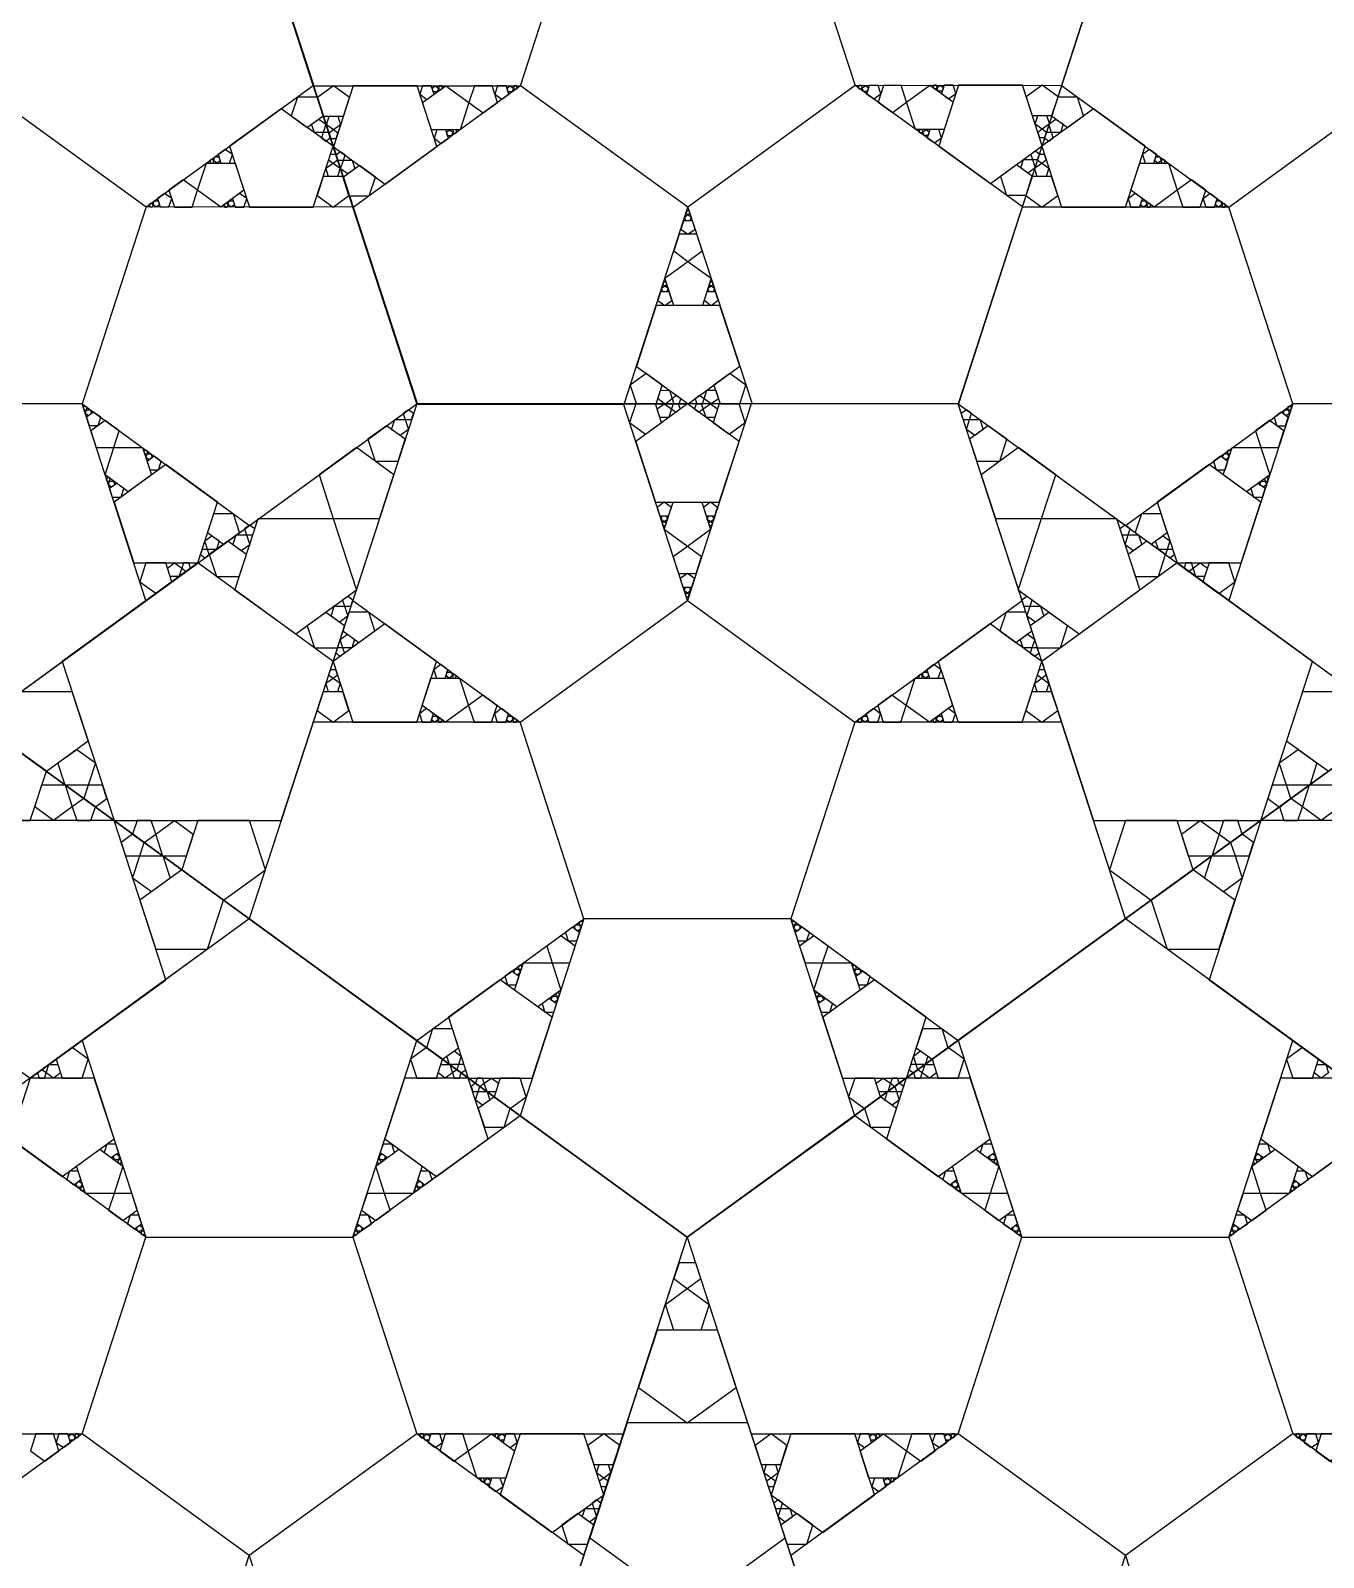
# Model space of a CAD drawing. Header units: inches. Extents: x -578 to 126, y -85 to 118.
# Drawn here: x -327.5 to -311.85, y -72.7 to -54.23 of the extents above; entities that cross this region are included whole.
import ezdxf

# ---------------------------------------------------------------- set-up
doc = ezdxf.new("R2010")
doc.units = ezdxf.units.IN
doc.header["$MEASUREMENT"] = 0
doc.layers.add('drawing', color=7, linetype='Continuous')

msp = doc.modelspace()

# ---------------------------------------------------------------- linework, layer by layer
for points in [[(-310.974, -42.43), (-305.674, -58.742), (-319.55, -68.823), (-333.425, -58.742), (-328.125, -42.43)], [(-314.249, -52.512), (-316.274, -58.743), (-322.825, -58.742), (-324.849, -52.512), (-319.549, -48.661)], [(-318.296, -52.512), (-317.52, -54.891), (-319.543, -56.364), (-321.569, -54.895), (-320.798, -52.515)], [(-326.1, -56.362), (-326.874, -58.742), (-329.376, -58.742), (-330.149, -56.362), (-328.125, -54.892)], [(-312.998, -56.363), (-310.973, -54.892), (-308.949, -56.363), (-309.722, -58.743), (-312.225, -58.743)], [(-319.549, -61.122), (-317.525, -62.593), (-318.298, -64.973), (-320.801, -64.973), (-321.574, -62.593)], [(-326.874, -71.203), (-326.101, -68.823), (-323.598, -68.823), (-322.825, -71.203), (-324.85, -72.674)], [(-312.225, -71.203), (-314.249, -72.674), (-316.274, -71.203), (-315.501, -68.823), (-312.998, -68.823)]]:
    msp.add_lwpolyline(points, close=True)
at = {"layer": 'drawing'}
for points in [[(-310.973, -42.431), (-328.124, -42.43), (-333.425, -58.742), (-319.55, -68.824), (-305.674, -58.743)], [(-319.551, -48.663), (-324.847, -52.519), (-322.816, -58.747), (-316.265, -58.74), (-314.247, -52.508)], [(-320.798, -52.515), (-322.824, -51.046), (-324.847, -52.519), (-324.071, -54.898), (-321.569, -54.895)], [(-317.52, -54.891), (-315.018, -54.888), (-314.247, -52.508), (-316.273, -51.039), (-318.296, -52.512)], [(-324.849, -52.512), (-331.4, -52.512), (-333.425, -58.742), (-328.125, -62.593), (-322.825, -58.742)], [(-324.849, -52.512), (-331.4, -52.512), (-333.425, -58.742), (-328.125, -62.593), (-322.825, -58.742)], [(-326.1, -56.362), (-324.076, -54.892), (-324.849, -52.512), (-327.352, -52.512), (-328.125, -54.892)], [(-316.274, -58.743), (-310.974, -62.594), (-305.674, -58.743), (-307.698, -52.512), (-314.249, -52.512)], [(-316.274, -58.743), (-310.974, -62.594), (-305.674, -58.743), (-307.698, -52.512), (-314.249, -52.512)], [(-310.973, -54.892), (-311.747, -52.512), (-314.249, -52.512), (-315.022, -54.892), (-312.998, -56.363)], [(-324.03, -55.032), (-324.269, -55.032), (-324.343, -55.259), (-324.15, -55.4), (-323.956, -55.259)], [(-323.639, -55.038), (-323.832, -54.898), (-324.025, -55.038), (-323.951, -55.265), (-323.712, -55.265)], [(-323.593, -54.897), (-323.831, -55.633), (-323.205, -56.087), (-322.58, -55.632), (-322.82, -54.897)], [(-323.593, -54.897), (-323.831, -55.633), (-323.205, -56.087), (-322.58, -55.632), (-322.82, -54.897)], [(-321.569, -54.895), (-323.592, -56.368), (-322.816, -58.747), (-320.314, -58.745), (-319.543, -56.364)], [(-322.754, -54.896), (-322.787, -54.998), (-322.701, -55.06), (-322.615, -54.998), (-322.648, -54.896)], [(-322.473, -54.895), (-322.192, -55.098), (-322.299, -55.429), (-322.646, -55.429), (-322.754, -55.099)], [(-322.6, -54.896), (-322.561, -54.924), (-322.576, -54.97), (-322.624, -54.97), (-322.639, -54.924)], [(-322.552, -54.896), (-322.561, -54.924), (-322.537, -54.941), (-322.514, -54.924), (-322.523, -54.896)], [(-322.126, -54.896), (-322.192, -55.098), (-322.02, -55.224), (-321.847, -55.098), (-321.913, -54.896)], [(-321.848, -54.896), (-321.88, -54.997), (-321.794, -55.059), (-321.708, -54.997), (-321.741, -54.895)], [(-321.693, -54.895), (-321.655, -54.923), (-321.669, -54.969), (-321.717, -54.969), (-321.732, -54.923)], [(-321.646, -54.895), (-321.655, -54.923), (-321.631, -54.94), (-321.607, -54.923), (-321.616, -54.895)], [(-319.543, -56.364), (-318.767, -58.743), (-316.265, -58.74), (-315.494, -56.36), (-317.52, -54.891)], [(-317.458, -54.936), (-317.434, -54.919), (-317.443, -54.891), (-317.472, -54.891), (-317.481, -54.919)], [(-317.419, -54.964), (-317.434, -54.919), (-317.395, -54.891), (-317.357, -54.919), (-317.371, -54.964)], [(-317.294, -55.055), (-317.208, -54.992), (-317.241, -54.891), (-317.348, -54.891), (-317.38, -54.992)], [(-317.068, -55.218), (-316.896, -55.093), (-316.962, -54.89), (-317.175, -54.891), (-317.241, -55.093)], [(-316.789, -55.423), (-316.896, -55.093), (-316.615, -54.889), (-316.334, -55.092), (-316.441, -55.423)], [(-316.551, -54.935), (-316.527, -54.918), (-316.537, -54.89), (-316.566, -54.89), (-316.575, -54.918)], [(-316.513, -54.963), (-316.527, -54.918), (-316.489, -54.89), (-316.45, -54.918), (-316.465, -54.963)], [(-315.881, -56.079), (-315.256, -55.624), (-315.495, -54.889), (-316.269, -54.89), (-316.507, -55.625)], [(-315.881, -56.079), (-315.256, -55.624), (-315.495, -54.889), (-316.269, -54.89), (-316.507, -55.625)], [(-316.388, -55.054), (-316.301, -54.991), (-316.335, -54.89), (-316.441, -54.89), (-316.474, -54.991)], [(-315.063, -55.029), (-315.256, -54.889), (-315.45, -55.029), (-315.376, -55.257), (-315.137, -55.256)], [(-314.755, -55.26), (-314.829, -55.032), (-315.068, -55.032), (-315.142, -55.26), (-314.949, -55.4)], [(-324.076, -56.363), (-323.837, -55.627), (-324.463, -55.173), (-325.088, -55.627), (-324.849, -56.363)], [(-324.076, -56.363), (-323.837, -55.627), (-324.463, -55.173), (-325.088, -55.627), (-324.849, -56.363)], [(-314.636, -55.173), (-315.261, -55.627), (-315.022, -56.363), (-314.249, -56.363), (-314.01, -55.627)], [(-314.636, -55.173), (-315.261, -55.627), (-315.022, -56.363), (-314.249, -56.363), (-314.01, -55.627)], [(-323.923, -55.361), (-323.956, -55.463), (-324.063, -55.463), (-324.097, -55.361), (-324.01, -55.298)], [(-323.745, -55.367), (-323.832, -55.43), (-323.918, -55.367), (-323.885, -55.265), (-323.778, -55.265)], [(-315.169, -55.358), (-315.256, -55.422), (-315.343, -55.359), (-315.31, -55.256), (-315.202, -55.256)], [(-315.035, -55.463), (-315.142, -55.463), (-315.175, -55.361), (-315.089, -55.298), (-315.002, -55.361)], [(-323.89, -55.463), (-323.956, -55.463), (-323.976, -55.526), (-323.923, -55.565), (-323.87, -55.526)], [(-323.778, -55.469), (-323.832, -55.43), (-323.885, -55.469), (-323.864, -55.532), (-323.799, -55.532)], [(-322.58, -55.429), (-322.613, -55.53), (-322.527, -55.593), (-322.441, -55.53), (-322.474, -55.429)], [(-322.426, -55.429), (-322.387, -55.457), (-322.402, -55.502), (-322.45, -55.502), (-322.465, -55.457)], [(-322.378, -55.429), (-322.387, -55.457), (-322.364, -55.474), (-322.34, -55.457), (-322.349, -55.429)], [(-316.724, -55.468), (-316.7, -55.451), (-316.709, -55.423), (-316.738, -55.423), (-316.747, -55.451)], [(-316.685, -55.496), (-316.7, -55.451), (-316.661, -55.423), (-316.623, -55.451), (-316.637, -55.496)], [(-316.56, -55.587), (-316.474, -55.524), (-316.507, -55.423), (-316.614, -55.423), (-316.646, -55.524)], [(-315.203, -55.46), (-315.256, -55.422), (-315.309, -55.46), (-315.289, -55.523), (-315.223, -55.523)], [(-315.122, -55.526), (-315.142, -55.463), (-315.208, -55.463), (-315.228, -55.526), (-315.175, -55.565)], [(-325.242, -55.83), (-325.281, -55.802), (-325.266, -55.756), (-325.219, -55.756), (-325.204, -55.802)], [(-325.088, -55.83), (-325.055, -55.728), (-325.141, -55.666), (-325.228, -55.728), (-325.195, -55.83)], [(-323.89, -55.791), (-323.837, -55.83), (-323.784, -55.791), (-323.804, -55.728), (-323.87, -55.728)], [(-323.778, -55.797), (-323.712, -55.797), (-323.692, -55.734), (-323.745, -55.696), (-323.798, -55.734)], [(-315.395, -55.726), (-315.375, -55.788), (-315.309, -55.788), (-315.288, -55.725), (-315.342, -55.687)], [(-315.315, -55.791), (-315.261, -55.83), (-315.208, -55.791), (-315.228, -55.729), (-315.294, -55.729)], [(-313.957, -55.666), (-314.043, -55.729), (-314.01, -55.83), (-313.904, -55.83), (-313.871, -55.729)], [(-313.832, -55.757), (-313.817, -55.802), (-313.856, -55.83), (-313.895, -55.802), (-313.88, -55.757)], [(-325.196, -56.364), (-325.477, -56.16), (-325.37, -55.83), (-325.022, -55.83), (-324.915, -56.16)], [(-325.29, -55.83), (-325.281, -55.802), (-325.305, -55.784), (-325.329, -55.802), (-325.32, -55.83)], [(-323.924, -55.893), (-323.837, -55.83), (-323.75, -55.893), (-323.783, -55.995), (-323.891, -55.995)], [(-323.745, -55.899), (-323.712, -55.797), (-323.605, -55.797), (-323.572, -55.899), (-323.658, -55.962)], [(-323.637, -56.228), (-323.399, -56.228), (-323.325, -56), (-323.518, -55.86), (-323.712, -56.001)], [(-315.761, -55.992), (-315.687, -56.22), (-315.448, -56.219), (-315.375, -55.992), (-315.568, -55.852)], [(-315.482, -55.788), (-315.375, -55.788), (-315.341, -55.89), (-315.428, -55.953), (-315.515, -55.89)], [(-315.348, -55.893), (-315.261, -55.83), (-315.175, -55.893), (-315.208, -55.995), (-315.315, -55.995)], [(-313.729, -55.83), (-313.621, -56.16), (-313.902, -56.364), (-314.183, -56.16), (-314.076, -55.83)], [(-313.793, -55.785), (-313.817, -55.802), (-313.808, -55.83), (-313.779, -55.83), (-313.77, -55.802)], [(-325.543, -56.363), (-325.477, -56.16), (-325.649, -56.035), (-325.822, -56.16), (-325.756, -56.363)], [(-324.03, -56.222), (-323.837, -56.363), (-323.644, -56.222), (-323.718, -55.995), (-323.957, -55.995)], [(-315.455, -56.222), (-315.261, -56.363), (-315.068, -56.222), (-315.142, -55.995), (-315.381, -55.995)], [(-313.449, -56.035), (-313.621, -56.16), (-313.556, -56.363), (-313.343, -56.363), (-313.277, -56.16)], [(-326.024, -56.362), (-326.015, -56.335), (-326.038, -56.317), (-326.062, -56.335), (-326.053, -56.362)], [(-325.976, -56.363), (-326.015, -56.335), (-326, -56.289), (-325.952, -56.289), (-325.937, -56.335)], [(-325.822, -56.362), (-325.789, -56.261), (-325.875, -56.199), (-325.961, -56.261), (-325.928, -56.362)], [(-325.117, -56.363), (-325.108, -56.335), (-325.132, -56.317), (-325.156, -56.335), (-325.146, -56.363)], [(-325.069, -56.363), (-325.108, -56.335), (-325.093, -56.289), (-325.045, -56.289), (-325.031, -56.335)], [(-324.915, -56.363), (-324.882, -56.261), (-324.968, -56.199), (-325.054, -56.261), (-325.022, -56.363)], [(-314.13, -56.199), (-314.216, -56.262), (-314.183, -56.363), (-314.077, -56.363), (-314.044, -56.262)], [(-314.005, -56.289), (-313.99, -56.335), (-314.029, -56.363), (-314.068, -56.335), (-314.053, -56.289)], [(-313.967, -56.318), (-313.99, -56.335), (-313.981, -56.363), (-313.952, -56.363), (-313.943, -56.335)], [(-313.223, -56.199), (-313.31, -56.262), (-313.277, -56.363), (-313.17, -56.363), (-313.137, -56.262)], [(-313.099, -56.289), (-313.084, -56.335), (-313.122, -56.363), (-313.161, -56.335), (-313.146, -56.289)], [(-313.06, -56.318), (-313.084, -56.335), (-313.075, -56.363), (-313.045, -56.363), (-313.036, -56.335)], [(-326.874, -58.742), (-324.849, -60.213), (-322.825, -58.742), (-323.598, -56.363), (-326.1, -56.362)], [(-319.581, -56.482), (-319.543, -56.454), (-319.504, -56.482), (-319.519, -56.528), (-319.567, -56.528)], [(-319.566, -56.437), (-319.543, -56.454), (-319.519, -56.437), (-319.528, -56.409), (-319.557, -56.409)], [(-312.998, -56.363), (-315.5, -56.363), (-316.274, -58.743), (-314.249, -60.214), (-312.225, -58.743)], [(-319.715, -56.894), (-319.542, -57.02), (-319.37, -56.894), (-319.436, -56.692), (-319.649, -56.692)], [(-319.629, -56.629), (-319.542, -56.692), (-319.456, -56.629), (-319.489, -56.528), (-319.596, -56.528)], [(-319.823, -57.224), (-319.542, -57.02), (-319.261, -57.223), (-319.368, -57.554), (-319.715, -57.554)], [(-319.908, -57.492), (-319.822, -57.554), (-319.736, -57.492), (-319.769, -57.39), (-319.875, -57.39)], [(-319.861, -57.345), (-319.822, -57.317), (-319.783, -57.345), (-319.798, -57.39), (-319.846, -57.39)], [(-319.846, -57.3), (-319.822, -57.317), (-319.798, -57.299), (-319.807, -57.272), (-319.837, -57.272)], [(-319.348, -57.491), (-319.261, -57.554), (-319.175, -57.491), (-319.208, -57.39), (-319.315, -57.39)], [(-319.3, -57.344), (-319.262, -57.316), (-319.223, -57.344), (-319.238, -57.39), (-319.286, -57.39)], [(-319.285, -57.299), (-319.262, -57.316), (-319.238, -57.299), (-319.247, -57.271), (-319.276, -57.271)], [(-320.166, -58.29), (-319.54, -58.744), (-318.915, -58.289), (-319.155, -57.554), (-319.928, -57.554)], [(-320.166, -58.29), (-319.54, -58.744), (-318.915, -58.289), (-319.155, -57.554), (-319.928, -57.554)], [(-320.047, -58.377), (-320.24, -58.517), (-320.166, -58.745), (-319.927, -58.744), (-319.853, -58.517)], [(-318.915, -58.743), (-318.841, -58.516), (-319.035, -58.376), (-319.228, -58.516), (-319.154, -58.743)], [(-319.766, -58.579), (-319.733, -58.681), (-319.82, -58.745), (-319.907, -58.682), (-319.874, -58.58)], [(-319.68, -58.643), (-319.733, -58.681), (-319.713, -58.744), (-319.647, -58.744), (-319.627, -58.681)], [(-319.368, -58.744), (-319.348, -58.681), (-319.401, -58.642), (-319.454, -58.681), (-319.434, -58.744)], [(-319.261, -58.744), (-319.348, -58.681), (-319.315, -58.579), (-319.207, -58.579), (-319.174, -58.681)], [(-333.425, -58.742), (-347.301, -68.823), (-342.001, -85.135), (-324.85, -85.135), (-319.55, -68.823)], [(-333.425, -58.742), (-347.301, -68.823), (-342.001, -85.135), (-324.85, -85.135), (-319.55, -68.823)], [(-329.376, -58.742), (-330.149, -61.122), (-328.125, -62.593), (-326.101, -61.122), (-326.874, -58.742)], [(-326.85, -58.815), (-326.821, -58.815), (-326.812, -58.787), (-326.835, -58.77), (-326.859, -58.787)], [(-326.836, -58.861), (-326.821, -58.815), (-326.773, -58.815), (-326.758, -58.861), (-326.797, -58.889)], [(-326.788, -59.007), (-326.681, -59.007), (-326.648, -58.906), (-326.734, -58.844), (-326.821, -58.906)], [(-322.825, -58.742), (-324.85, -64.973), (-319.55, -68.824), (-314.249, -64.973), (-316.274, -58.743)], [(-322.825, -58.742), (-324.85, -64.973), (-319.55, -68.824), (-314.249, -64.973), (-316.274, -58.743)], [(-319.549, -61.122), (-320.323, -58.743), (-322.825, -58.742), (-323.598, -61.122), (-321.574, -62.593)], [(-322.988, -58.861), (-322.964, -58.934), (-322.887, -58.934), (-322.863, -58.861), (-322.925, -58.815)], [(-320.175, -58.743), (-320.249, -58.97), (-320.055, -59.11), (-319.862, -58.97), (-319.936, -58.743)], [(-318.924, -59.197), (-319.549, -58.743), (-320.175, -59.197), (-319.936, -59.932), (-319.163, -59.932)], [(-318.924, -59.197), (-319.549, -58.743), (-320.175, -59.197), (-319.936, -59.932), (-319.163, -59.932)], [(-319.829, -58.742), (-319.742, -58.805), (-319.775, -58.907), (-319.882, -58.907), (-319.916, -58.805)], [(-319.722, -58.743), (-319.742, -58.805), (-319.689, -58.844), (-319.635, -58.805), (-319.656, -58.743)], [(-319.55, -68.823), (-314.249, -85.135), (-297.098, -85.135), (-291.798, -68.823), (-305.674, -58.742)], [(-305.674, -58.742), (-319.55, -68.823), (-314.249, -85.135), (-297.098, -85.135), (-291.798, -68.823)], [(-317.525, -62.593), (-315.5, -61.123), (-316.274, -58.743), (-318.776, -58.743), (-319.549, -61.122)], [(-319.41, -58.844), (-319.357, -58.805), (-319.377, -58.743), (-319.443, -58.743), (-319.463, -58.805)], [(-319.323, -58.907), (-319.357, -58.805), (-319.27, -58.742), (-319.183, -58.805), (-319.216, -58.907)], [(-319.043, -59.11), (-318.85, -58.97), (-318.924, -58.743), (-319.163, -58.743), (-319.236, -58.97)], [(-316.212, -58.934), (-316.135, -58.934), (-316.111, -58.861), (-316.173, -58.816), (-316.235, -58.861)], [(-312.225, -58.743), (-312.998, -61.123), (-310.974, -62.594), (-308.949, -61.123), (-309.722, -58.743)], [(-312.45, -58.907), (-312.417, -59.008), (-312.311, -59.008), (-312.278, -58.907), (-312.364, -58.844)], [(-312.326, -58.816), (-312.278, -58.816), (-312.263, -58.861), (-312.302, -58.889), (-312.34, -58.861)], [(-312.287, -58.788), (-312.278, -58.816), (-312.248, -58.816), (-312.239, -58.788), (-312.263, -58.771)], [(-326.702, -59.273), (-326.488, -59.273), (-326.423, -59.07), (-326.595, -58.945), (-326.767, -59.07)], [(-323.415, -59.171), (-323.329, -59.436), (-323.05, -59.436), (-322.964, -59.171), (-323.19, -59.008)], [(-323.089, -58.934), (-322.964, -58.934), (-322.925, -59.053), (-323.026, -59.126), (-323.128, -59.053)], [(-316.173, -59.053), (-316.135, -58.934), (-316.01, -58.934), (-315.971, -59.053), (-316.072, -59.126)], [(-316.048, -59.437), (-315.769, -59.437), (-315.683, -59.172), (-315.909, -59.008), (-316.134, -59.172)], [(-312.676, -59.07), (-312.61, -59.273), (-312.397, -59.273), (-312.331, -59.07), (-312.504, -58.945)], [(-326.596, -59.603), (-326.488, -59.273), (-326.141, -59.273), (-326.034, -59.603), (-326.315, -59.807)], [(-324.006, -59.6), (-323.834, -60.131), (-323.276, -60.131), (-323.103, -59.6), (-323.555, -59.273)], [(-315.823, -60.131), (-315.265, -60.131), (-315.092, -59.601), (-315.544, -59.273), (-315.995, -59.601)], [(-312.957, -59.273), (-312.61, -59.273), (-312.503, -59.603), (-312.784, -59.807), (-313.065, -59.603)], [(-326.117, -59.348), (-326.087, -59.348), (-326.078, -59.32), (-326.102, -59.303), (-326.126, -59.32)], [(-326.102, -59.394), (-326.087, -59.348), (-326.039, -59.348), (-326.025, -59.394), (-326.063, -59.422)], [(-326.054, -59.54), (-325.948, -59.54), (-325.915, -59.439), (-326.001, -59.376), (-326.087, -59.439)], [(-313.184, -59.439), (-313.151, -59.541), (-313.044, -59.541), (-313.011, -59.439), (-313.098, -59.377)], [(-313.059, -59.349), (-313.011, -59.349), (-312.996, -59.394), (-313.035, -59.422), (-313.074, -59.394)], [(-313.02, -59.321), (-313.011, -59.349), (-312.982, -59.349), (-312.973, -59.321), (-312.997, -59.303)], [(-326.57, -59.678), (-326.541, -59.678), (-326.532, -59.65), (-326.555, -59.632), (-326.579, -59.65)], [(-326.248, -60.668), (-325.475, -60.668), (-325.236, -59.932), (-325.862, -59.478), (-326.487, -59.932)], [(-326.248, -60.668), (-325.475, -60.668), (-325.236, -59.932), (-325.862, -59.478), (-326.487, -59.932)], [(-313.863, -59.933), (-313.624, -60.668), (-312.85, -60.668), (-312.611, -59.933), (-313.237, -59.478)], [(-312.567, -59.65), (-312.558, -59.678), (-312.529, -59.678), (-312.52, -59.65), (-312.543, -59.633)], [(-326.555, -59.723), (-326.541, -59.678), (-326.493, -59.678), (-326.478, -59.723), (-326.517, -59.751)], [(-326.508, -59.87), (-326.401, -59.87), (-326.368, -59.768), (-326.454, -59.706), (-326.54, -59.768)], [(-312.73, -59.769), (-312.698, -59.87), (-312.591, -59.87), (-312.558, -59.769), (-312.644, -59.706)], [(-312.606, -59.678), (-312.558, -59.678), (-312.543, -59.723), (-312.582, -59.752), (-312.621, -59.723)], [(-319.743, -59.995), (-319.829, -59.932), (-319.916, -59.995), (-319.883, -60.096), (-319.776, -60.096)], [(-319.268, -60.263), (-319.549, -60.467), (-319.83, -60.263), (-319.723, -59.932), (-319.376, -59.932)], [(-319.183, -59.995), (-319.269, -59.932), (-319.355, -59.995), (-319.322, -60.096), (-319.216, -60.096)], [(-324.969, -60.3), (-325.043, -60.073), (-325.282, -60.073), (-325.355, -60.3), (-325.162, -60.44)], [(-324.743, -60.131), (-323.834, -60.131), (-323.553, -60.996), (-324.288, -61.53), (-325.024, -60.996)], [(-319.791, -60.142), (-319.829, -60.17), (-319.868, -60.142), (-319.853, -60.096), (-319.806, -60.096)], [(-319.806, -60.187), (-319.829, -60.17), (-319.853, -60.187), (-319.844, -60.215), (-319.815, -60.215)], [(-319.23, -60.142), (-319.269, -60.17), (-319.308, -60.142), (-319.293, -60.096), (-319.245, -60.096)], [(-319.245, -60.187), (-319.269, -60.17), (-319.293, -60.187), (-319.284, -60.215), (-319.255, -60.215)], [(-315.546, -60.996), (-315.265, -60.131), (-314.356, -60.131), (-314.075, -60.996), (-314.81, -61.53)], [(-313.817, -60.073), (-314.056, -60.073), (-314.13, -60.3), (-313.936, -60.441), (-313.743, -60.3)], [(-325.249, -60.504), (-325.356, -60.504), (-325.389, -60.402), (-325.302, -60.339), (-325.215, -60.402)], [(-325.009, -60.329), (-324.884, -60.329), (-324.845, -60.448), (-324.947, -60.521), (-325.048, -60.448)], [(-324.908, -60.256), (-324.884, -60.329), (-324.807, -60.329), (-324.783, -60.256), (-324.846, -60.21)], [(-314.291, -60.329), (-314.215, -60.329), (-314.191, -60.256), (-314.253, -60.211), (-314.315, -60.256)], [(-314.253, -60.448), (-314.215, -60.329), (-314.089, -60.329), (-314.051, -60.448), (-314.152, -60.522)], [(-313.71, -60.402), (-313.743, -60.504), (-313.85, -60.504), (-313.883, -60.402), (-313.796, -60.339)], [(-325.336, -60.566), (-325.356, -60.504), (-325.422, -60.504), (-325.442, -60.566), (-325.389, -60.605)], [(-325.336, -60.566), (-325.249, -60.832), (-324.971, -60.832), (-324.884, -60.566), (-325.11, -60.403)], [(-319.377, -60.592), (-319.549, -60.467), (-319.722, -60.592), (-319.656, -60.795), (-319.443, -60.795)], [(-314.128, -60.832), (-313.849, -60.832), (-313.763, -60.567), (-313.989, -60.403), (-314.214, -60.567)], [(-313.677, -60.504), (-313.743, -60.504), (-313.763, -60.567), (-313.71, -60.606), (-313.657, -60.567)], [(-327.113, -61.858), (-326.487, -63.783), (-324.463, -63.783), (-323.837, -61.858), (-325.475, -60.668)], [(-327.113, -61.858), (-326.487, -63.783), (-324.463, -63.783), (-323.837, -61.858), (-325.475, -60.668)], [(-326.101, -60.668), (-326.174, -60.895), (-325.981, -61.035), (-325.788, -60.895), (-325.862, -60.668)], [(-325.754, -60.667), (-325.668, -60.73), (-325.701, -60.832), (-325.808, -60.832), (-325.841, -60.73)], [(-325.647, -60.668), (-325.668, -60.73), (-325.614, -60.769), (-325.561, -60.73), (-325.581, -60.668)], [(-314.636, -63.783), (-312.612, -63.783), (-311.986, -61.858), (-313.624, -60.668), (-315.262, -61.858)], [(-314.636, -63.783), (-312.612, -63.783), (-311.986, -61.858), (-313.624, -60.668), (-315.262, -61.858)], [(-313.484, -60.769), (-313.431, -60.731), (-313.451, -60.668), (-313.517, -60.668), (-313.538, -60.731)], [(-313.398, -60.833), (-313.431, -60.731), (-313.344, -60.668), (-313.257, -60.731), (-313.291, -60.833)], [(-313.118, -61.036), (-312.924, -60.895), (-312.998, -60.668), (-313.237, -60.668), (-313.311, -60.895)], [(-319.463, -60.857), (-319.549, -60.795), (-319.635, -60.857), (-319.603, -60.959), (-319.496, -60.959)], [(-323.721, -61.118), (-323.697, -61.191), (-323.62, -61.191), (-323.597, -61.118), (-323.659, -61.073)], [(-319.511, -61.004), (-319.549, -61.032), (-319.588, -61.004), (-319.573, -60.959), (-319.525, -60.959)], [(-319.526, -61.049), (-319.549, -61.032), (-319.573, -61.049), (-319.564, -61.077), (-319.535, -61.077)], [(-315.478, -61.191), (-315.401, -61.191), (-315.378, -61.118), (-315.44, -61.073), (-315.502, -61.118)], [(-324.149, -61.429), (-324.063, -61.694), (-323.784, -61.694), (-323.698, -61.429), (-323.923, -61.265)], [(-323.823, -61.191), (-323.697, -61.191), (-323.659, -61.31), (-323.76, -61.384), (-323.861, -61.31)], [(-323.331, -61.49), (-323.405, -61.263), (-323.644, -61.263), (-323.718, -61.49), (-323.524, -61.63)], [(-315.455, -61.263), (-315.694, -61.263), (-315.768, -61.49), (-315.574, -61.631), (-315.381, -61.49)], [(-315.44, -61.31), (-315.401, -61.191), (-315.276, -61.191), (-315.237, -61.31), (-315.339, -61.384)], [(-315.315, -61.694), (-315.036, -61.694), (-314.95, -61.429), (-315.175, -61.265), (-315.401, -61.429)], [(-323.212, -61.403), (-323.837, -61.858), (-323.598, -62.593), (-322.825, -62.593), (-322.586, -61.858)], [(-315.5, -62.593), (-315.262, -61.858), (-315.887, -61.403), (-316.513, -61.858), (-316.274, -62.593)], [(-315.5, -62.593), (-315.262, -61.858), (-315.887, -61.403), (-316.513, -61.858), (-316.274, -62.593)], [(-323.611, -61.694), (-323.718, -61.694), (-323.751, -61.592), (-323.664, -61.529), (-323.578, -61.592)], [(-315.347, -61.592), (-315.381, -61.694), (-315.488, -61.694), (-315.521, -61.592), (-315.434, -61.529)], [(-323.698, -61.756), (-323.718, -61.694), (-323.784, -61.694), (-323.804, -61.756), (-323.751, -61.795)], [(-315.315, -61.694), (-315.381, -61.694), (-315.401, -61.757), (-315.348, -61.795), (-315.294, -61.757)], [(-323.89, -62.022), (-323.837, -62.06), (-323.784, -62.022), (-323.804, -61.959), (-323.87, -61.959)], [(-322.533, -61.896), (-322.619, -61.959), (-322.586, -62.06), (-322.48, -62.06), (-322.447, -61.959)], [(-322.408, -61.987), (-322.393, -62.032), (-322.432, -62.061), (-322.47, -62.032), (-322.456, -61.987)], [(-322.369, -62.015), (-322.393, -62.032), (-322.384, -62.06), (-322.355, -62.06), (-322.346, -62.032)], [(-316.715, -62.06), (-316.706, -62.033), (-316.729, -62.015), (-316.753, -62.033), (-316.744, -62.06)], [(-316.667, -62.061), (-316.706, -62.033), (-316.691, -61.987), (-316.643, -61.987), (-316.628, -62.033)], [(-316.513, -62.06), (-316.48, -61.959), (-316.566, -61.897), (-316.652, -61.959), (-316.619, -62.06)], [(-315.315, -62.022), (-315.262, -62.061), (-315.208, -62.022), (-315.229, -61.959), (-315.294, -61.959)], [(-326.993, -62.225), (-327.619, -62.225), (-327.812, -62.82), (-327.306, -63.188), (-326.8, -62.82)], [(-324.031, -62.453), (-323.837, -62.593), (-323.644, -62.453), (-323.718, -62.225), (-323.957, -62.225)], [(-323.924, -62.123), (-323.837, -62.06), (-323.75, -62.123), (-323.784, -62.225), (-323.891, -62.225)], [(-322.305, -62.06), (-322.197, -62.391), (-322.478, -62.595), (-322.759, -62.391), (-322.652, -62.06)], [(-316.621, -62.595), (-316.901, -62.391), (-316.794, -62.06), (-316.447, -62.06), (-316.34, -62.391)], [(-315.455, -62.453), (-315.262, -62.593), (-315.068, -62.453), (-315.142, -62.226), (-315.381, -62.226)], [(-315.348, -62.124), (-315.262, -62.061), (-315.175, -62.124), (-315.208, -62.226), (-315.315, -62.226)], [(-311.286, -62.821), (-311.48, -62.226), (-312.105, -62.226), (-312.299, -62.821), (-311.793, -63.188)], [(-322.025, -62.265), (-322.197, -62.391), (-322.131, -62.593), (-321.918, -62.593), (-321.853, -62.391)], [(-316.967, -62.593), (-316.901, -62.391), (-317.074, -62.265), (-317.246, -62.391), (-317.18, -62.593)], [(-321.574, -62.593), (-324.076, -62.593), (-324.85, -64.973), (-322.825, -66.444), (-320.801, -64.973)], [(-322.706, -62.429), (-322.792, -62.492), (-322.759, -62.593), (-322.653, -62.593), (-322.62, -62.492)], [(-322.581, -62.52), (-322.566, -62.565), (-322.605, -62.593), (-322.644, -62.565), (-322.629, -62.52)], [(-322.543, -62.548), (-322.566, -62.565), (-322.557, -62.593), (-322.528, -62.593), (-322.519, -62.565)], [(-321.799, -62.429), (-321.885, -62.492), (-321.853, -62.593), (-321.746, -62.593), (-321.713, -62.492)], [(-321.674, -62.52), (-321.66, -62.565), (-321.698, -62.593), (-321.737, -62.565), (-321.722, -62.52)], [(-321.636, -62.548), (-321.66, -62.565), (-321.651, -62.593), (-321.621, -62.593), (-321.612, -62.565)], [(-318.298, -64.973), (-316.274, -66.444), (-314.249, -64.973), (-315.023, -62.593), (-317.525, -62.593)], [(-317.448, -62.593), (-317.439, -62.565), (-317.463, -62.548), (-317.487, -62.565), (-317.477, -62.593)], [(-317.4, -62.594), (-317.439, -62.565), (-317.424, -62.52), (-317.377, -62.52), (-317.362, -62.565)], [(-317.246, -62.593), (-317.213, -62.492), (-317.299, -62.429), (-317.386, -62.492), (-317.353, -62.593)], [(-316.542, -62.593), (-316.533, -62.565), (-316.556, -62.548), (-316.58, -62.565), (-316.571, -62.593)], [(-316.494, -62.594), (-316.533, -62.565), (-316.518, -62.52), (-316.47, -62.52), (-316.455, -62.565)], [(-316.34, -62.593), (-316.307, -62.492), (-316.393, -62.429), (-316.479, -62.492), (-316.446, -62.593)], [(-327.812, -62.82), (-328.319, -63.188), (-328.125, -63.783), (-327.5, -63.783), (-327.306, -63.188)], [(-326.712, -63.087), (-326.799, -63.354), (-327.08, -63.354), (-327.167, -63.087), (-326.939, -62.922)], [(-312.019, -63.354), (-312.3, -63.354), (-312.387, -63.087), (-312.159, -62.922), (-311.932, -63.087)], [(-327.079, -63.352), (-326.992, -63.619), (-327.219, -63.784), (-327.446, -63.619), (-327.36, -63.352)], [(-326.852, -63.518), (-326.992, -63.619), (-326.939, -63.783), (-326.766, -63.783), (-326.713, -63.619)], [(-326.627, -63.354), (-326.799, -63.354), (-326.852, -63.518), (-326.713, -63.619), (-326.573, -63.518)], [(-312.247, -63.518), (-312.3, -63.354), (-312.472, -63.354), (-312.525, -63.518), (-312.386, -63.62)], [(-312.161, -63.783), (-312.107, -63.619), (-312.247, -63.518), (-312.386, -63.619), (-312.333, -63.783)], [(-311.88, -63.784), (-312.107, -63.619), (-312.02, -63.352), (-311.74, -63.352), (-311.653, -63.619)], [(-325.862, -65.708), (-326.487, -63.783), (-328.512, -63.783), (-329.137, -65.708), (-327.5, -66.898)], [(-325.862, -65.708), (-326.487, -63.783), (-328.512, -63.783), (-329.137, -65.708), (-327.5, -66.898)], [(-326.122, -64.048), (-325.983, -63.947), (-326.036, -63.783), (-326.209, -63.783), (-326.262, -63.947)], [(-325.896, -64.214), (-325.983, -63.947), (-325.756, -63.782), (-325.528, -63.947), (-325.615, -64.214)], [(-325.162, -64.746), (-324.656, -64.378), (-324.849, -63.783), (-325.475, -63.783), (-325.668, -64.378)], [(-314.249, -63.783), (-314.443, -64.378), (-313.937, -64.746), (-313.43, -64.378), (-313.624, -63.783)], [(-313.343, -63.782), (-313.116, -63.947), (-313.203, -64.214), (-313.484, -64.214), (-313.571, -63.947)], [(-310.587, -63.783), (-312.612, -63.783), (-313.237, -65.708), (-311.599, -66.898), (-309.962, -65.708)], [(-313.063, -63.783), (-313.116, -63.947), (-312.976, -64.049), (-312.837, -63.947), (-312.89, -63.783)], [(-326.348, -64.212), (-326.176, -64.212), (-326.122, -64.048), (-326.262, -63.947), (-326.401, -64.048)], [(-312.977, -64.048), (-312.923, -64.212), (-312.751, -64.212), (-312.698, -64.048), (-312.837, -63.947)], [(-326.262, -64.479), (-326.176, -64.212), (-325.895, -64.212), (-325.808, -64.479), (-326.035, -64.644)], [(-313.204, -64.212), (-312.923, -64.212), (-312.837, -64.479), (-313.064, -64.644), (-313.291, -64.479)], [(-325.981, -65.34), (-325.356, -65.34), (-325.162, -64.745), (-325.668, -64.378), (-326.175, -64.745)], [(-313.937, -64.745), (-313.743, -65.34), (-313.118, -65.34), (-312.924, -64.745), (-313.431, -64.378)], [(-328.125, -75.054), (-321.574, -75.054), (-319.55, -68.823), (-324.85, -64.973), (-330.15, -68.823)], [(-328.125, -75.054), (-321.574, -75.054), (-319.55, -68.823), (-324.85, -64.973), (-330.15, -68.823)], [(-323.598, -68.823), (-322.825, -66.443), (-324.85, -64.973), (-326.874, -66.443), (-326.101, -68.823)], [(-320.801, -64.973), (-321.574, -67.353), (-319.55, -68.824), (-317.525, -67.353), (-318.298, -64.973)], [(-320.863, -65.018), (-320.854, -65.046), (-320.824, -65.046), (-320.815, -65.018), (-320.839, -65.001)], [(-308.949, -68.823), (-314.249, -64.973), (-319.55, -68.823), (-317.525, -75.054), (-310.974, -75.054)], [(-308.949, -68.823), (-314.249, -64.973), (-319.55, -68.823), (-317.525, -75.054), (-310.974, -75.054)], [(-318.275, -65.046), (-318.245, -65.046), (-318.236, -65.018), (-318.26, -65.001), (-318.284, -65.018)], [(-312.998, -68.823), (-312.225, -66.444), (-314.249, -64.973), (-316.274, -66.444), (-315.501, -68.823)], [(-321.252, -65.301), (-321.186, -65.503), (-320.973, -65.503), (-320.907, -65.301), (-321.079, -65.176)], [(-321.026, -65.137), (-320.993, -65.238), (-320.887, -65.238), (-320.854, -65.137), (-320.94, -65.074)], [(-320.902, -65.046), (-320.854, -65.046), (-320.839, -65.092), (-320.878, -65.12), (-320.916, -65.092)], [(-318.26, -65.092), (-318.245, -65.046), (-318.197, -65.046), (-318.183, -65.092), (-318.221, -65.12)], [(-318.212, -65.238), (-318.106, -65.238), (-318.073, -65.137), (-318.159, -65.074), (-318.245, -65.137)], [(-318.126, -65.504), (-317.913, -65.504), (-317.847, -65.301), (-318.019, -65.176), (-318.192, -65.301)], [(-321.533, -65.503), (-321.186, -65.503), (-321.079, -65.834), (-321.36, -66.038), (-321.641, -65.834)], [(-321.596, -65.551), (-321.587, -65.579), (-321.558, -65.579), (-321.549, -65.551), (-321.572, -65.534)], [(-318.02, -65.834), (-317.913, -65.504), (-317.566, -65.504), (-317.458, -65.834), (-317.739, -66.038)], [(-317.541, -65.579), (-317.512, -65.579), (-317.503, -65.551), (-317.526, -65.534), (-317.55, -65.551)], [(-322.438, -66.163), (-322.2, -66.898), (-321.426, -66.898), (-321.187, -66.163), (-321.813, -65.708)], [(-322.438, -66.163), (-322.2, -66.898), (-321.426, -66.898), (-321.187, -66.163), (-321.813, -65.708)], [(-321.76, -65.67), (-321.727, -65.771), (-321.62, -65.771), (-321.587, -65.67), (-321.673, -65.607)], [(-321.635, -65.579), (-321.587, -65.579), (-321.572, -65.624), (-321.611, -65.653), (-321.65, -65.624)], [(-317.673, -66.899), (-316.899, -66.899), (-316.661, -66.163), (-317.286, -65.709), (-317.912, -66.163)], [(-317.673, -66.899), (-316.899, -66.899), (-316.661, -66.163), (-317.286, -65.709), (-317.912, -66.163)], [(-317.527, -65.625), (-317.512, -65.579), (-317.464, -65.579), (-317.449, -65.625), (-317.488, -65.653)], [(-317.479, -65.771), (-317.372, -65.771), (-317.339, -65.67), (-317.425, -65.607), (-317.512, -65.67)], [(-321.182, -65.908), (-321.134, -65.908), (-321.119, -65.954), (-321.158, -65.982), (-321.196, -65.954)], [(-321.143, -65.88), (-321.134, -65.908), (-321.105, -65.908), (-321.095, -65.88), (-321.119, -65.863)], [(-317.994, -65.908), (-317.965, -65.908), (-317.956, -65.88), (-317.98, -65.863), (-318.004, -65.88)], [(-317.98, -65.954), (-317.965, -65.908), (-317.917, -65.908), (-317.902, -65.954), (-317.941, -65.982)], [(-321.306, -65.999), (-321.273, -66.1), (-321.167, -66.1), (-321.134, -65.999), (-321.22, -65.937)], [(-317.932, -66.101), (-317.826, -66.101), (-317.793, -65.999), (-317.879, -65.937), (-317.965, -65.999)], [(-322.393, -66.303), (-322.632, -66.303), (-322.706, -66.531), (-322.512, -66.671), (-322.319, -66.531)], [(-316.393, -66.531), (-316.467, -66.304), (-316.706, -66.304), (-316.78, -66.531), (-316.587, -66.671)], [(-326.874, -66.898), (-326.8, -66.671), (-326.994, -66.53), (-327.187, -66.671), (-327.113, -66.898)], [(-322.706, -66.53), (-322.899, -66.671), (-322.825, -66.898), (-322.586, -66.898), (-322.512, -66.671)], [(-322.285, -66.632), (-322.319, -66.735), (-322.426, -66.735), (-322.459, -66.632), (-322.372, -66.569)], [(-316.673, -66.735), (-316.78, -66.735), (-316.814, -66.633), (-316.727, -66.57), (-316.64, -66.633)], [(-316.274, -66.898), (-316.2, -66.671), (-316.393, -66.53), (-316.587, -66.671), (-316.513, -66.898)], [(-312.106, -66.53), (-312.299, -66.671), (-312.225, -66.898), (-311.986, -66.898), (-311.912, -66.671)], [(-327.327, -66.898), (-327.307, -66.835), (-327.36, -66.797), (-327.413, -66.835), (-327.393, -66.898)], [(-327.22, -66.898), (-327.307, -66.835), (-327.274, -66.733), (-327.166, -66.733), (-327.133, -66.835)], [(-322.425, -66.733), (-322.392, -66.835), (-322.479, -66.898), (-322.566, -66.835), (-322.533, -66.733)], [(-322.339, -66.797), (-322.392, -66.835), (-322.372, -66.898), (-322.306, -66.898), (-322.286, -66.835)], [(-322.253, -66.735), (-322.319, -66.735), (-322.339, -66.797), (-322.286, -66.836), (-322.232, -66.797)], [(-316.76, -66.797), (-316.78, -66.735), (-316.846, -66.735), (-316.867, -66.797), (-316.813, -66.836)], [(-316.727, -66.898), (-316.707, -66.835), (-316.76, -66.797), (-316.813, -66.835), (-316.793, -66.898)], [(-316.62, -66.899), (-316.707, -66.835), (-316.674, -66.733), (-316.566, -66.733), (-316.533, -66.835)], [(-311.825, -66.733), (-311.792, -66.835), (-311.879, -66.899), (-311.966, -66.835), (-311.933, -66.733)], [(-326.726, -66.898), (-327.5, -66.898), (-327.739, -67.633), (-327.113, -68.088), (-326.487, -67.633)], [(-326.726, -66.898), (-327.5, -66.898), (-327.739, -67.633), (-327.113, -68.088), (-326.487, -67.633)], [(-321.961, -67.633), (-322.2, -66.898), (-322.973, -66.898), (-323.212, -67.633), (-322.586, -68.088)], [(-321.961, -67.633), (-322.2, -66.898), (-322.973, -66.898), (-323.212, -67.633), (-322.586, -68.088)], [(-322.146, -67.062), (-322.08, -67.062), (-322.06, -66.999), (-322.113, -66.961), (-322.167, -66.999)], [(-322.06, -67), (-322.007, -66.961), (-322.027, -66.898), (-322.093, -66.898), (-322.113, -66.961)], [(-321.974, -67.063), (-322.007, -66.961), (-321.92, -66.898), (-321.833, -66.961), (-321.866, -67.063)], [(-321.693, -67.266), (-321.5, -67.126), (-321.574, -66.898), (-321.813, -66.898), (-321.887, -67.126)], [(-317.525, -66.899), (-317.599, -67.126), (-317.406, -67.266), (-317.212, -67.126), (-317.286, -66.899)], [(-317.179, -66.898), (-317.092, -66.961), (-317.125, -67.063), (-317.233, -67.063), (-317.266, -66.961)], [(-316.126, -66.898), (-316.9, -66.898), (-317.138, -67.633), (-316.513, -68.088), (-315.887, -67.633)], [(-316.126, -66.898), (-316.9, -66.898), (-317.138, -67.633), (-316.513, -68.088), (-315.887, -67.633)], [(-317.072, -66.899), (-317.092, -66.961), (-317.039, -67), (-316.986, -66.961), (-317.006, -66.899)], [(-317.039, -66.999), (-317.019, -67.062), (-316.953, -67.062), (-316.932, -66.999), (-316.986, -66.961)], [(-311.36, -67.633), (-311.599, -66.898), (-312.373, -66.898), (-312.612, -67.633), (-311.986, -68.088)], [(-322.114, -67.164), (-322.08, -67.062), (-321.973, -67.062), (-321.94, -67.164), (-322.027, -67.227)], [(-322.006, -67.493), (-321.767, -67.493), (-321.693, -67.266), (-321.887, -67.125), (-322.08, -67.266)], [(-317.406, -67.266), (-317.332, -67.493), (-317.093, -67.493), (-317.019, -67.266), (-317.212, -67.125)], [(-317.126, -67.062), (-317.019, -67.062), (-316.985, -67.164), (-317.072, -67.227), (-317.159, -67.164)], [(-326.101, -68.823), (-328.125, -67.353), (-330.15, -68.823), (-329.376, -71.203), (-326.874, -71.203)], [(-322.825, -71.203), (-320.323, -71.203), (-319.55, -68.823), (-321.574, -67.353), (-323.598, -68.823)], [(-315.501, -68.823), (-317.525, -67.353), (-319.55, -68.823), (-318.776, -71.203), (-316.274, -71.203)], [(-312.225, -71.203), (-309.723, -71.203), (-308.949, -68.823), (-310.974, -67.353), (-312.998, -68.823)], [(-326.379, -67.963), (-326.486, -68.293), (-326.833, -68.293), (-326.941, -67.963), (-326.66, -67.759)], [(-326.467, -67.696), (-326.574, -67.696), (-326.606, -67.797), (-326.52, -67.86), (-326.434, -67.797)], [(-322.866, -68.293), (-323.213, -68.293), (-323.32, -67.963), (-323.039, -67.759), (-322.758, -67.963)], [(-323.093, -67.797), (-323.126, -67.696), (-323.232, -67.696), (-323.265, -67.797), (-323.179, -67.86)], [(-315.779, -67.963), (-315.886, -68.293), (-316.233, -68.293), (-316.341, -67.963), (-316.06, -67.759)], [(-315.867, -67.696), (-315.973, -67.696), (-316.006, -67.797), (-315.92, -67.86), (-315.834, -67.797)], [(-312.266, -68.293), (-312.613, -68.293), (-312.72, -67.963), (-312.439, -67.759), (-312.158, -67.963)], [(-312.493, -67.797), (-312.525, -67.696), (-312.632, -67.696), (-312.665, -67.797), (-312.579, -67.86)], [(-326.419, -67.843), (-326.434, -67.888), (-326.482, -67.888), (-326.497, -67.843), (-326.458, -67.815)], [(-326.405, -67.888), (-326.434, -67.888), (-326.443, -67.916), (-326.419, -67.933), (-326.396, -67.916)], [(-323.256, -67.916), (-323.265, -67.888), (-323.295, -67.888), (-323.304, -67.916), (-323.28, -67.933)], [(-323.217, -67.888), (-323.265, -67.888), (-323.28, -67.843), (-323.241, -67.815), (-323.203, -67.843)], [(-315.819, -67.843), (-315.834, -67.888), (-315.882, -67.888), (-315.896, -67.843), (-315.858, -67.815)], [(-315.805, -67.888), (-315.834, -67.888), (-315.843, -67.916), (-315.819, -67.933), (-315.795, -67.916)], [(-312.656, -67.916), (-312.665, -67.888), (-312.694, -67.888), (-312.703, -67.916), (-312.68, -67.933)], [(-312.617, -67.888), (-312.665, -67.888), (-312.68, -67.843), (-312.641, -67.815), (-312.602, -67.843)], [(-326.92, -68.025), (-327.027, -68.025), (-327.06, -68.127), (-326.974, -68.189), (-326.887, -68.127)], [(-326.872, -68.172), (-326.887, -68.217), (-326.935, -68.217), (-326.95, -68.172), (-326.911, -68.144)], [(-322.764, -68.217), (-322.812, -68.217), (-322.827, -68.172), (-322.788, -68.144), (-322.749, -68.172)], [(-322.639, -68.127), (-322.672, -68.025), (-322.779, -68.025), (-322.812, -68.127), (-322.726, -68.189)], [(-316.32, -68.025), (-316.427, -68.025), (-316.46, -68.127), (-316.373, -68.189), (-316.287, -68.127)], [(-316.272, -68.172), (-316.287, -68.218), (-316.335, -68.218), (-316.35, -68.172), (-316.311, -68.144)], [(-312.164, -68.218), (-312.212, -68.218), (-312.227, -68.172), (-312.188, -68.144), (-312.149, -68.172)], [(-312.039, -68.127), (-312.072, -68.025), (-312.179, -68.025), (-312.212, -68.127), (-312.125, -68.189)], [(-326.858, -68.217), (-326.887, -68.217), (-326.896, -68.245), (-326.873, -68.263), (-326.849, -68.245)], [(-326.273, -68.293), (-326.486, -68.293), (-326.552, -68.496), (-326.38, -68.621), (-326.207, -68.496)], [(-323.147, -68.496), (-323.213, -68.293), (-323.426, -68.293), (-323.492, -68.496), (-323.32, -68.621)], [(-322.803, -68.245), (-322.812, -68.217), (-322.841, -68.217), (-322.85, -68.245), (-322.827, -68.263)], [(-316.258, -68.218), (-316.287, -68.218), (-316.296, -68.245), (-316.272, -68.263), (-316.249, -68.245)], [(-315.673, -68.293), (-315.886, -68.293), (-315.952, -68.496), (-315.779, -68.621), (-315.607, -68.496)], [(-312.547, -68.496), (-312.613, -68.293), (-312.826, -68.293), (-312.892, -68.496), (-312.72, -68.621)], [(-312.203, -68.245), (-312.212, -68.218), (-312.241, -68.218), (-312.25, -68.245), (-312.226, -68.263)], [(-326.187, -68.558), (-326.293, -68.558), (-326.326, -68.66), (-326.24, -68.722), (-326.154, -68.66)], [(-326.139, -68.705), (-326.154, -68.75), (-326.202, -68.75), (-326.216, -68.705), (-326.178, -68.677)], [(-323.498, -68.75), (-323.545, -68.75), (-323.56, -68.705), (-323.521, -68.677), (-323.483, -68.705)], [(-323.373, -68.66), (-323.406, -68.558), (-323.512, -68.558), (-323.545, -68.66), (-323.459, -68.722)], [(-315.587, -68.558), (-315.693, -68.558), (-315.726, -68.66), (-315.64, -68.722), (-315.554, -68.66)], [(-315.539, -68.705), (-315.554, -68.75), (-315.602, -68.75), (-315.616, -68.705), (-315.578, -68.677)], [(-312.897, -68.75), (-312.945, -68.75), (-312.96, -68.705), (-312.921, -68.677), (-312.883, -68.705)], [(-312.773, -68.66), (-312.806, -68.558), (-312.912, -68.558), (-312.945, -68.66), (-312.859, -68.722)], [(-326.124, -68.75), (-326.154, -68.75), (-326.163, -68.778), (-326.139, -68.796), (-326.115, -68.778)], [(-323.536, -68.778), (-323.545, -68.75), (-323.575, -68.75), (-323.584, -68.778), (-323.56, -68.796)], [(-315.524, -68.75), (-315.554, -68.75), (-315.563, -68.778), (-315.539, -68.796), (-315.515, -68.778)], [(-312.936, -68.778), (-312.945, -68.75), (-312.975, -68.75), (-312.984, -68.778), (-312.96, -68.796)], [(-319.712, -69.324), (-319.55, -69.442), (-319.387, -69.324), (-319.449, -69.133), (-319.65, -69.133)], [(-319.815, -69.635), (-319.55, -69.442), (-319.284, -69.635), (-319.386, -69.946), (-319.713, -69.946)], [(-320.14, -70.64), (-319.55, -71.069), (-318.959, -70.64), (-319.185, -69.946), (-319.914, -69.946)], [(-320.731, -72.458), (-319.549, -73.317), (-318.368, -72.458), (-318.819, -71.069), (-320.28, -71.069)], [(-326.874, -71.203), (-328.898, -72.674), (-328.125, -75.054), (-325.623, -75.054), (-324.85, -72.674)], [(-327.432, -71.203), (-327.497, -71.406), (-327.325, -71.531), (-327.153, -71.406), (-327.219, -71.203)], [(-327.153, -71.203), (-327.186, -71.305), (-327.1, -71.367), (-327.013, -71.305), (-327.046, -71.203)], [(-326.999, -71.203), (-326.96, -71.231), (-326.975, -71.277), (-327.022, -71.277), (-327.037, -71.231)], [(-326.951, -71.203), (-326.96, -71.231), (-326.936, -71.248), (-326.912, -71.231), (-326.921, -71.203)], [(-324.85, -72.674), (-324.076, -75.054), (-321.574, -75.054), (-320.801, -72.674), (-322.825, -71.203)], [(-322.763, -71.248), (-322.739, -71.231), (-322.748, -71.203), (-322.778, -71.203), (-322.787, -71.231)], [(-322.725, -71.277), (-322.739, -71.231), (-322.701, -71.203), (-322.662, -71.231), (-322.677, -71.277)], [(-322.6, -71.367), (-322.513, -71.305), (-322.546, -71.203), (-322.653, -71.203), (-322.686, -71.305)], [(-322.374, -71.531), (-322.202, -71.406), (-322.267, -71.203), (-322.481, -71.203), (-322.546, -71.406)], [(-322.094, -71.736), (-322.202, -71.406), (-321.921, -71.202), (-321.64, -71.406), (-321.747, -71.736)], [(-321.856, -71.248), (-321.833, -71.231), (-321.842, -71.203), (-321.871, -71.203), (-321.88, -71.231)], [(-321.818, -71.277), (-321.833, -71.231), (-321.794, -71.203), (-321.755, -71.231), (-321.77, -71.277)], [(-321.187, -72.393), (-320.562, -71.939), (-320.801, -71.203), (-321.574, -71.203), (-321.813, -71.939)], [(-321.187, -72.393), (-320.562, -71.939), (-320.801, -71.203), (-321.574, -71.203), (-321.813, -71.939)], [(-321.693, -71.367), (-321.607, -71.305), (-321.64, -71.203), (-321.746, -71.203), (-321.779, -71.305)], [(-320.368, -71.344), (-320.562, -71.203), (-320.755, -71.344), (-320.681, -71.571), (-320.442, -71.571)], [(-318.344, -71.344), (-318.537, -71.203), (-318.731, -71.344), (-318.657, -71.571), (-318.418, -71.571)], [(-318.298, -71.203), (-318.537, -71.939), (-317.912, -72.393), (-317.286, -71.939), (-317.525, -71.203)], [(-318.298, -71.203), (-318.537, -71.939), (-317.912, -72.393), (-317.286, -71.939), (-317.525, -71.203)], [(-316.274, -71.203), (-318.298, -72.674), (-317.525, -75.054), (-315.023, -75.054), (-314.249, -72.674)], [(-317.459, -71.203), (-317.492, -71.305), (-317.406, -71.367), (-317.32, -71.305), (-317.353, -71.203)], [(-317.178, -71.202), (-316.897, -71.406), (-317.005, -71.736), (-317.352, -71.736), (-317.459, -71.406)], [(-317.305, -71.203), (-317.266, -71.231), (-317.281, -71.277), (-317.329, -71.277), (-317.344, -71.231)], [(-317.257, -71.203), (-317.266, -71.231), (-317.243, -71.248), (-317.219, -71.231), (-317.228, -71.203)], [(-316.832, -71.203), (-316.897, -71.406), (-316.725, -71.531), (-316.553, -71.406), (-316.618, -71.203)], [(-316.553, -71.203), (-316.586, -71.305), (-316.499, -71.367), (-316.413, -71.305), (-316.446, -71.203)], [(-316.398, -71.203), (-316.36, -71.231), (-316.375, -71.277), (-316.422, -71.277), (-316.437, -71.231)], [(-316.351, -71.203), (-316.36, -71.231), (-316.336, -71.248), (-316.312, -71.231), (-316.321, -71.203)], [(-314.249, -72.674), (-313.476, -75.054), (-310.974, -75.054), (-310.201, -72.674), (-312.225, -71.203)], [(-312.163, -71.248), (-312.139, -71.231), (-312.148, -71.203), (-312.178, -71.203), (-312.187, -71.231)], [(-312.124, -71.277), (-312.139, -71.231), (-312.1, -71.203), (-312.062, -71.231), (-312.077, -71.277)], [(-312, -71.367), (-311.913, -71.305), (-311.946, -71.203), (-312.053, -71.203), (-312.086, -71.305)], [(-311.774, -71.531), (-311.602, -71.406), (-311.667, -71.203), (-311.88, -71.203), (-311.946, -71.406)], [(-320.475, -71.673), (-320.562, -71.736), (-320.649, -71.673), (-320.615, -71.571), (-320.508, -71.571)], [(-318.451, -71.673), (-318.537, -71.736), (-318.624, -71.673), (-318.591, -71.571), (-318.484, -71.571)], [(-322.03, -71.781), (-322.006, -71.764), (-322.015, -71.736), (-322.044, -71.736), (-322.053, -71.764)], [(-321.991, -71.81), (-322.006, -71.764), (-321.967, -71.736), (-321.928, -71.764), (-321.943, -71.81)], [(-321.866, -71.9), (-321.78, -71.837), (-321.813, -71.736), (-321.919, -71.736), (-321.952, -71.837)], [(-320.508, -71.775), (-320.562, -71.736), (-320.615, -71.775), (-320.595, -71.837), (-320.529, -71.837)], [(-318.484, -71.775), (-318.537, -71.736), (-318.591, -71.775), (-318.57, -71.837), (-318.504, -71.837)], [(-317.286, -71.736), (-317.319, -71.837), (-317.233, -71.9), (-317.147, -71.837), (-317.18, -71.736)], [(-317.132, -71.736), (-317.093, -71.764), (-317.108, -71.81), (-317.156, -71.81), (-317.171, -71.764)], [(-317.084, -71.736), (-317.093, -71.764), (-317.069, -71.781), (-317.046, -71.764), (-317.055, -71.736)], [(-320.701, -72.04), (-320.681, -72.103), (-320.615, -72.103), (-320.595, -72.04), (-320.648, -72.001)], [(-318.484, -72.103), (-318.418, -72.103), (-318.398, -72.04), (-318.451, -72.001), (-318.504, -72.04)], [(-321.068, -72.306), (-320.994, -72.534), (-320.755, -72.534), (-320.681, -72.306), (-320.875, -72.166)], [(-320.788, -72.103), (-320.681, -72.103), (-320.648, -72.205), (-320.734, -72.268), (-320.821, -72.205)], [(-318.451, -72.205), (-318.418, -72.103), (-318.311, -72.103), (-318.278, -72.205), (-318.365, -72.268)], [(-318.344, -72.534), (-318.105, -72.534), (-318.031, -72.306), (-318.225, -72.166), (-318.418, -72.306)]]:
    msp.add_lwpolyline(points, close=True, dxfattribs=at)

doc.saveas('drawing.dxf')
